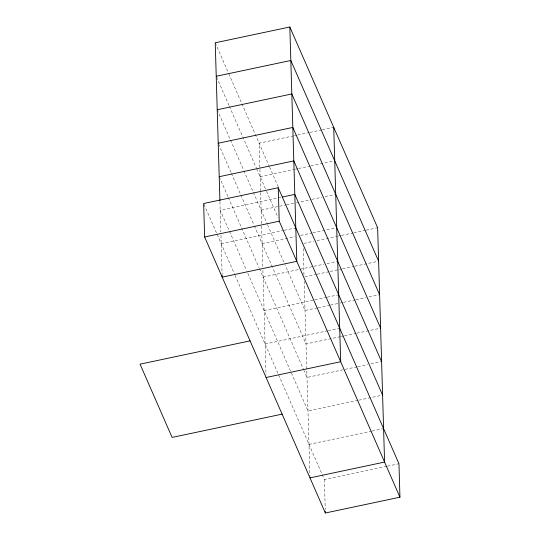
<?xml version="1.0" encoding="UTF-8"?>
<svg xmlns="http://www.w3.org/2000/svg" width="540" height="540" viewBox="0 0 540 540"><rect width="100%" height="100%" fill="white"/><g stroke="black" fill="none" stroke-linecap="round" stroke-linejoin="round"><path stroke-width="0.41" stroke-dasharray="2.7 2.03" d="M293.564 135.871L259.132 143.161L260.577 191.707M294.381 135.702L296.845 135.175M297.662 135.007L309.137 132.577M309.96 132.401L321.435 129.971M322.252 129.796L333.734 127.366M260.125 176.641L294.557 169.351M295.373 169.175L297.837 168.656M298.654 168.48L310.135 166.05M310.952 165.881L334.726 160.846M280.868 197.336L220.205 210.181L246.544 270.398M261.117 210.114L285.714 204.91M286.531 204.734L295.549 202.824M296.372 202.655L311.128 199.53M311.945 199.355L321.786 197.275M325.06 196.58L335.718 194.326M221.198 243.655L283.5 230.465M284.317 230.297L295.799 227.867M262.116 243.594L294.908 236.648M300.645 235.433L312.12 233.01M312.937 232.835L336.71 227.799M303.851 243.358L313.686 241.272M316.966 240.577L337.46 236.243M338.283 236.068L340.74 235.548M341.557 235.373L353.038 232.943M353.855 232.767L365.33 230.337M366.154 230.168L377.629 227.738M263.108 277.074L313.112 266.483M313.936 266.308L323.771 264.229M327.051 263.534L337.709 261.279M304.844 276.831L316.319 274.401M317.142 274.232L329.434 271.627M330.257 271.451L341.732 269.021M342.556 268.853L354.031 266.423M354.848 266.247L376.981 261.562M264.101 310.547L314.105 299.963M314.928 299.788L326.403 297.358M327.22 297.182L338.702 294.752M317.318 307.881L305.019 310.487L285.093 264.931M318.134 307.706L329.609 305.276M330.433 305.107L339.451 303.197M340.268 303.021L342.725 302.501M343.548 302.326L355.023 299.896M355.846 299.727L365.681 297.641M368.962 296.946L379.613 294.692M265.093 344.027L327.395 330.838M328.219 330.662L339.694 328.232M340.443 336.67L306.011 343.96L272.579 267.529M341.26 336.501L343.724 335.981M344.54 335.806L356.015 333.376M356.839 333.2L380.612 328.172M357.007 366.849L307.004 377.44L303.966 370.487M357.831 366.68L367.666 364.595M370.946 363.899L381.605 361.645M358.007 400.329L307.996 410.92L246.881 271.175M358.823 400.154L381.78 395.294M308.995 444.393L371.297 431.204M372.114 431.028L383.589 428.598M235.042 275.312L324.358 479.52L386.66 466.331M387.477 466.162L398.952 463.732M215.237 42.795L228.407 72.907M228.744 73.676L241.576 103.012M241.913 103.788L269.264 166.327M269.602 167.096L278.384 187.171M216.567 77.044L229.061 105.611M229.399 106.38L256.412 168.149M256.75 168.919L266.207 190.539M266.544 191.309L278.026 217.559M217.222 109.748L243.56 169.972M243.898 170.741L253.017 191.585M253.355 192.362L267.199 224.012M267.536 224.788L284.756 264.161M218.552 143.998L231.046 172.564M231.383 173.333L240.503 194.184M240.84 194.954L254.009 225.065M254.347 225.835L272.241 266.753M219.213 176.701L227.988 196.776M228.326 197.546L259.058 267.806M259.396 268.576L303.629 369.718M203.978 204.282L216.81 233.618M217.148 234.394L234.704 274.543M324.358 479.52L325.249 509.652M303.183 248.549L303.973 275.332M304.148 281.192L309.933 476.199M260.597 192.544L261.569 225.18M261.59 226.017L262.811 267.03M262.906 270.378L266.011 374.99M219.956 201.812L220.847 231.944M220.948 235.292L222.116 274.624"/><path stroke-width="0.81" d="M309.987 477.873L384.581 462.078L377.629 227.738L289.832 27L215.237 42.795L219.929 200.975M216.23 76.268L290.831 60.48L378.621 261.212M217.222 109.748L291.823 93.953L379.613 294.692M218.214 143.228L292.815 127.433L380.612 328.172M219.213 176.701L293.807 160.906L381.605 361.645M278.235 187.718L203.641 203.513L204.633 236.986L325.35 513L399.951 497.205L398.952 463.732L278.235 187.718L279.227 221.198L399.951 497.205M282.508 196.992L294.8 194.387L382.597 395.125M204.633 236.986L279.227 221.198M250.067 340.868L140.049 364.163L172.098 437.427L282.11 414.139M266.085 377.501L340.686 361.712L333.734 127.366M325.303 511.326L325.35 513M289.832 27L296.791 261.34L222.19 277.135L222.143 275.461"/></g></svg>
